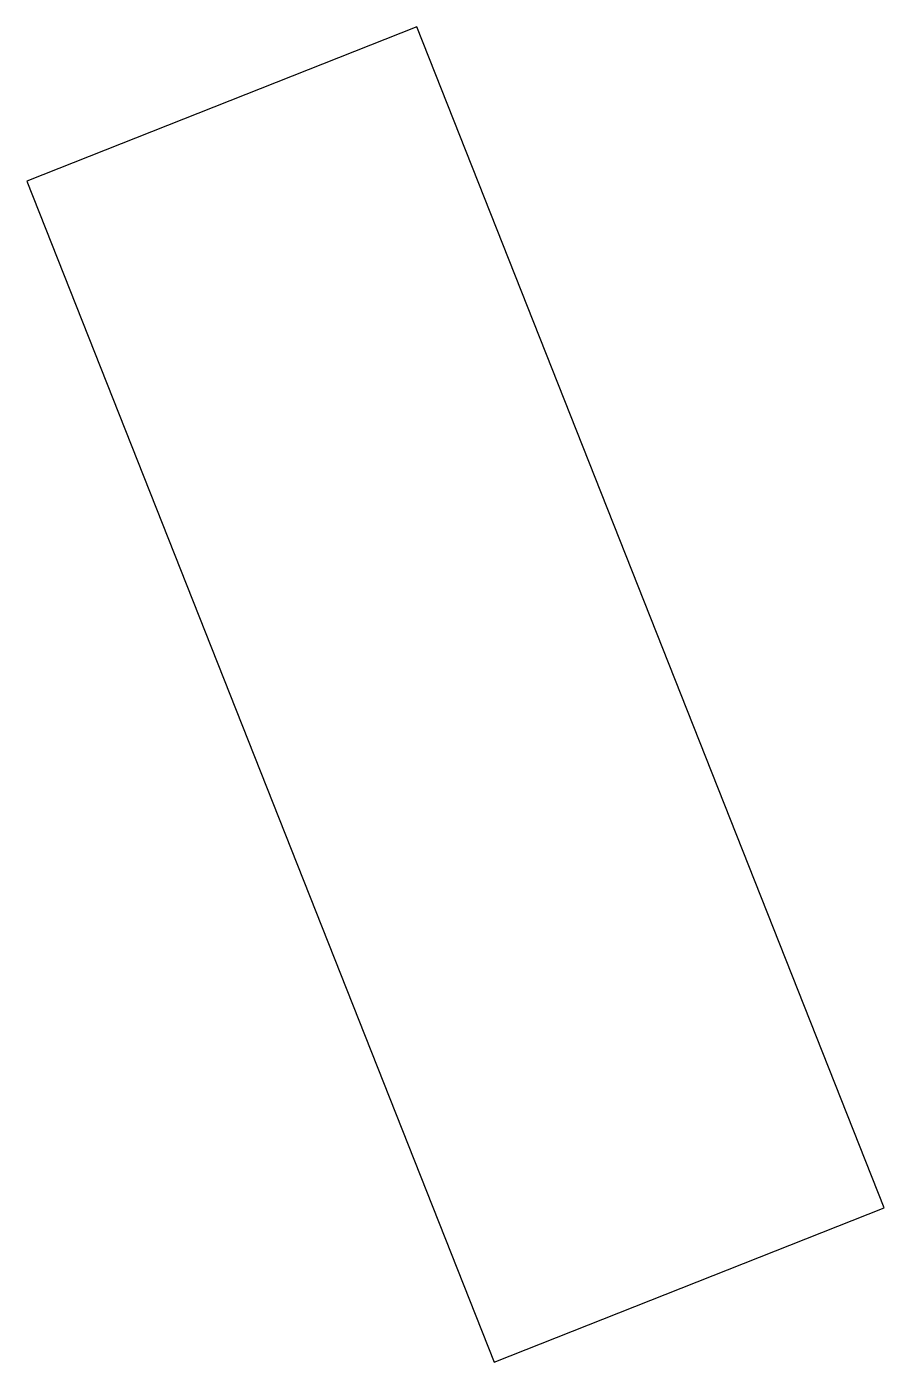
# Model space of a CAD drawing. Header units: metres. Extents: x 368720 to 368867, y 2280322 to 2280551.
import ezdxf

# ---------------------------------------------------------------- set-up
doc = ezdxf.new("R2010")
doc.units = ezdxf.units.M
doc.header["$MEASUREMENT"] = 0
doc.layers.add('CVL_CURV_D', color=22, linetype='Continuous')

msp = doc.modelspace()

# ---------------------------------------------------------------- linework, layer by layer
at = {"layer": 'CVL_CURV_D', "color": 4}
msp.add_lwpolyline([(368719.91, 2280524.53), (368800.18, 2280321.86), (368867.12, 2280348.38), (368786.85, 2280551.04)], close=True, dxfattribs=at)

doc.saveas('drawing.dxf')
